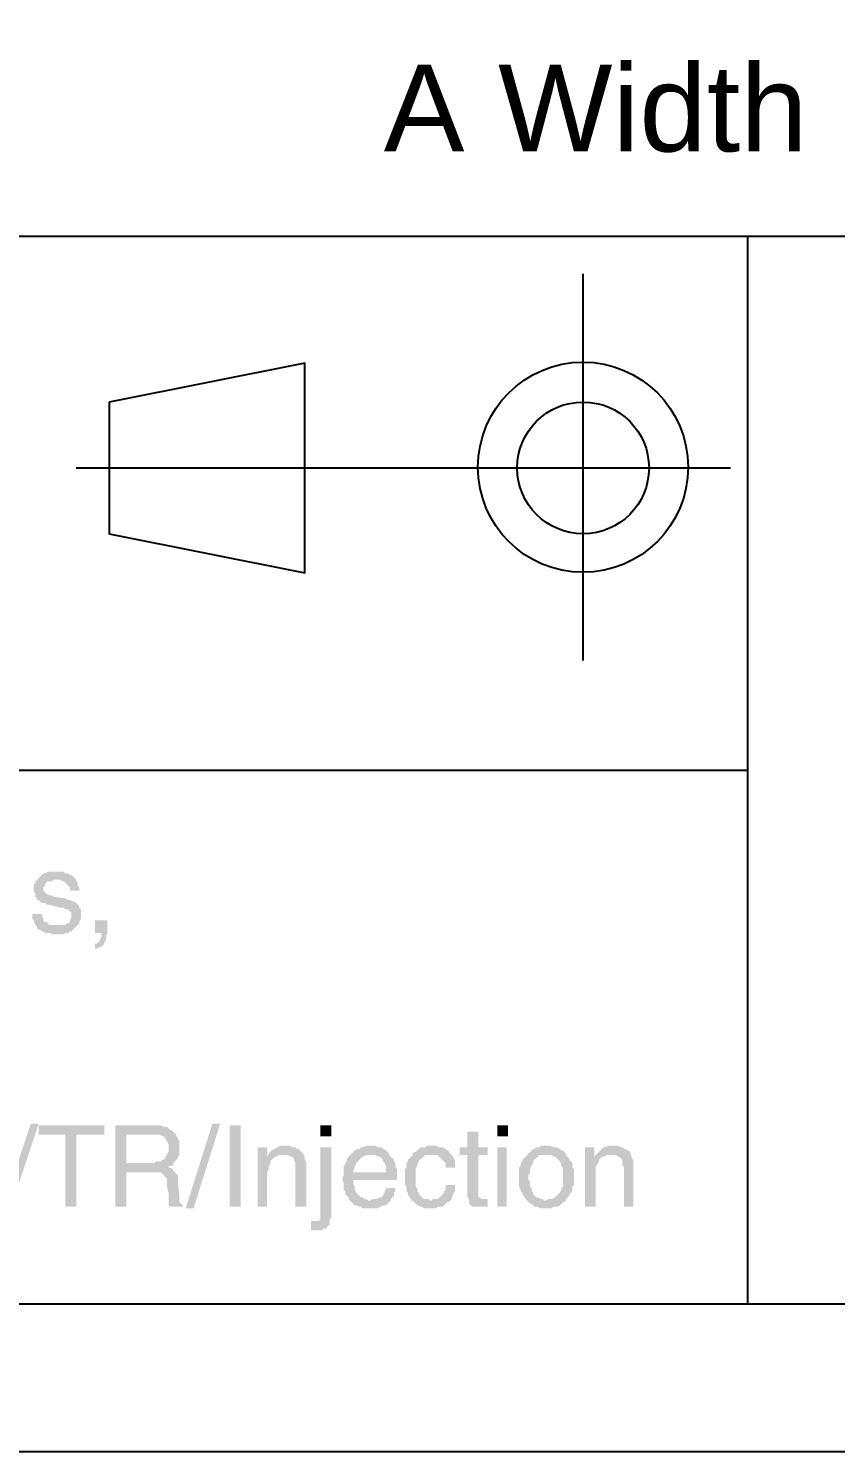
# Model space of a CAD drawing. Header units: millimetres. Extents: x 1448 to 2566, y 1057 to 1416.
# Drawn here: x 2040.55 to 2063.82, y 1118.56 to 1159.59 of the extents above; entities that cross this region are included whole.
import ezdxf

# ---------------------------------------------------------------- set-up
doc = ezdxf.new("R2010")
doc.units = ezdxf.units.MM
doc.layers.add('odj', color=4, linetype='Continuous', lineweight=35)
doc.styles.get("Standard").update_dxf_attribs({"font": 'arial.ttf'})

msp = doc.modelspace()

# ---------------------------------------------------------------- hatches: boundary and pattern name
at = {"transparency": 33554559}
for points in [[(2041.33772, 1135.27686), (2041.11206, 1135.27686), (2041.02179, 1135.23173), (2040.97666, 1135.23173), (2040.93153, 1135.1866), (2040.88639, 1135.14146), (2040.84126, 1135.09633), (2040.79613, 1135.0512), (2040.751, 1135.00607), (2040.751, 1134.96093), (2040.70587, 1134.9158), (2040.70587, 1134.69014), (2040.751, 1134.64501), (2040.751, 1134.55474), (2040.79613, 1134.50961), (2040.79613, 1134.46448), (2040.84126, 1134.46448), (2040.88639, 1134.41935), (2040.93153, 1134.37422), (2041.02179, 1134.37422), (2041.06692, 1134.32908), (2041.15719, 1134.32908), (2041.47311, 1134.23882), (2041.56338, 1134.23882), (2041.60851, 1134.19369), (2041.69877, 1134.19369), (2041.69877, 1134.14856), (2041.74391, 1134.14856), (2041.78904, 1134.10342), (2041.78904, 1133.96803), (2041.74391, 1133.87776), (2041.74391, 1133.83263), (2041.69877, 1133.7875), (2041.65364, 1133.7875), (2041.60851, 1133.74237), (2041.38285, 1133.74237), (2040.79613, 1133.69723), (2040.79613, 1133.6521), (2040.84126, 1133.60697), (2040.88639, 1133.60697), (2040.93153, 1133.56184), (2040.97666, 1133.56184), (2041.02179, 1133.5167), (2041.15719, 1133.5167), (2041.24745, 1133.47157), (2041.56338, 1133.47157), (2041.60851, 1133.5167), (2041.69877, 1133.5167), (2041.74391, 1133.56184), (2041.78904, 1133.56184), (2041.83417, 1133.60697), (2041.8793, 1133.6521), (2041.8793, 1133.6521), (2041.92443, 1133.69723), (2041.96957, 1133.74237), (2042.0147, 1133.7875), (2042.0147, 1133.83263), (2042.05983, 1133.92289), (2042.05983, 1134.19369), (2042.0147, 1134.23882), (2042.0147, 1134.28395), (2041.96957, 1134.32908), (2041.96957, 1134.32908), (2041.92443, 1134.37422), (2041.8793, 1134.41935), (2041.83417, 1134.41935), (2041.74391, 1134.46448), (2041.69877, 1134.46448), (2041.60851, 1134.50961), (2041.29258, 1134.55474), (2041.29258, 1134.55474), (2041.20232, 1134.59988), (2041.15719, 1134.59988), (2041.06692, 1134.64501), (2041.06692, 1134.64501), (2041.02179, 1134.69014), (2040.97666, 1134.73527), (2040.97666, 1134.82554), (2041.02179, 1134.87067), (2041.02179, 1134.9158), (2041.06692, 1134.96093), (2041.11206, 1135.00607), (2041.20232, 1135.00607), (2041.29258, 1135.0512), (2041.92443, 1135.0512), (2041.8793, 1135.09633), (2041.83417, 1135.14146), (2041.78904, 1135.1866), (2041.74391, 1135.1866), (2041.69877, 1135.23173), (2041.60851, 1135.23173), (2041.56338, 1135.27686), (2041.42798, 1135.27686)], [(2041.92443, 1135.0512), (2041.33772, 1135.0512), (2041.47311, 1135.0512), (2041.51824, 1135.00607), (2041.56338, 1135.00607), (2041.60851, 1134.96093), (2041.60851, 1134.96093), (2041.65364, 1134.9158), (2041.69877, 1134.87067), (2041.74391, 1134.82554), (2041.74391, 1134.73527), (2042.0147, 1134.73527), (2042.0147, 1134.82554), (2041.96957, 1134.87067), (2041.96957, 1134.96093), (2041.92443, 1135.00607)], [(2040.93153, 1134.05829), (2040.66073, 1134.05829), (2040.66073, 1133.92289), (2040.70587, 1133.87776), (2040.70587, 1133.83263), (2040.751, 1133.74237), (2040.79613, 1133.69723), (2041.38285, 1133.74237), (2041.15719, 1133.74237), (2041.11206, 1133.7875), (2041.06692, 1133.83263), (2041.02179, 1133.83263), (2040.97666, 1133.87776), (2040.97666, 1133.92289), (2040.93153, 1134.01316)], [(2042.82708, 1133.87776), (2042.46602, 1133.87776), (2042.46602, 1133.5167), (2042.64655, 1133.5167), (2042.64655, 1133.38131), (2042.60142, 1133.29104), (2042.55628, 1133.24591), (2042.51115, 1133.20078), (2042.46602, 1133.20078), (2042.46602, 1133.06538), (2042.55628, 1133.06538), (2042.60142, 1133.11052), (2042.64655, 1133.11052), (2042.69168, 1133.15565), (2042.73681, 1133.20078), (2042.73681, 1133.24591), (2042.78195, 1133.29104), (2042.78195, 1133.42644), (2042.82708, 1133.5167), (2042.82708, 1133.60697)], [(2040.84126, 1128.01058), (2040.02888, 1125.57344), (2039.80322, 1125.57344), (2040.6156, 1128.01058)], [(2042.73681, 1127.96545), (2040.84126, 1127.96545), (2040.84126, 1127.69465), (2041.60851, 1127.69465), (2041.60851, 1125.61857), (2041.92443, 1125.61857), (2041.92443, 1127.69465), (2042.73681, 1127.69465), (2042.73681, 1127.83005)], [(2044.13591, 1127.96545), (2043.05274, 1127.96545), (2043.05274, 1125.61857), (2043.36866, 1125.61857), (2043.36866, 1126.61148), (2044.13591, 1126.61148), (2044.72263, 1126.65661), (2044.72263, 1126.70175), (2044.63236, 1126.74688), (2044.58723, 1126.74688), (2044.58723, 1126.79201), (2044.6775, 1126.79201), (2044.72263, 1126.83714), (2044.72263, 1126.88228), (2043.36866, 1126.88228), (2043.36866, 1127.69465), (2044.81289, 1127.69465), (2044.76776, 1127.73979), (2044.72263, 1127.78492), (2044.6775, 1127.83005), (2044.63236, 1127.83005), (2044.58723, 1127.87518), (2044.5421, 1127.92032), (2044.45184, 1127.92032), (2044.36157, 1127.96545), (2044.22617, 1127.96545)], [(2046.07659, 1128.01058), (2045.30935, 1125.57344), (2045.08369, 1125.57344), (2045.85093, 1128.01058)], [(2046.34739, 1125.61857), (2046.34739, 1127.96545), (2046.66331, 1127.96545), (2046.66331, 1125.61857)], [(2049.28098, 1127.64952), (2049.28098, 1127.96545), (2048.96505, 1127.96545), (2048.96505, 1127.64952)], [(2054.38091, 1127.64952), (2054.38091, 1127.96545), (2054.06499, 1127.96545), (2054.06499, 1127.64952)], [(2044.81289, 1127.69465), (2044.13591, 1127.69465), (2044.31644, 1127.69465), (2044.4067, 1127.64952), (2044.45184, 1127.64952), (2044.49697, 1127.60439), (2044.49697, 1127.55926), (2044.5421, 1127.51413), (2044.58723, 1127.42386), (2044.58723, 1127.28847), (2044.58723, 1127.1982), (2044.5421, 1127.15307), (2044.5421, 1127.10794), (2044.49697, 1127.0628), (2044.49697, 1127.01767), (2044.45184, 1126.97254), (2044.4067, 1126.97254), (2044.36157, 1126.92741), (2044.22617, 1126.92741), (2044.18104, 1126.88228), (2043.36866, 1126.88228), (2044.72263, 1126.88228), (2044.76776, 1126.92741), (2044.81289, 1126.97254), (2044.85803, 1127.01767), (2044.85803, 1127.0628), (2044.90316, 1127.10794), (2044.90316, 1127.51413), (2044.85803, 1127.55926), (2044.85803, 1127.60439), (2044.81289, 1127.64952)], [(2053.5234, 1127.78492), (2053.20748, 1127.78492), (2053.20748, 1127.3336), (2052.98182, 1127.3336), (2052.98182, 1127.10794), (2053.20748, 1127.10794), (2053.20748, 1125.88937), (2053.25261, 1125.84424), (2053.25261, 1125.70884), (2053.29774, 1125.66371), (2053.29774, 1125.66371), (2053.34287, 1125.61857), (2053.7942, 1125.61857), (2053.7942, 1125.84424), (2053.61367, 1125.84424), (2053.56853, 1125.88937), (2053.5234, 1125.88937), (2053.5234, 1127.10794), (2053.7942, 1127.10794), (2053.7942, 1127.3336), (2053.5234, 1127.3336)], [(2047.43056, 1127.3336), (2047.15977, 1127.3336), (2047.15977, 1125.61857), (2047.43056, 1125.61857), (2047.43056, 1126.52122), (2047.43056, 1126.61148), (2047.47569, 1126.70175), (2047.47569, 1126.79201), (2047.52082, 1126.83714), (2047.52082, 1126.92741), (2047.56596, 1126.97254), (2047.56596, 1126.97254), (2047.61109, 1127.01767), (2047.65622, 1127.0628), (2047.43056, 1127.0628)], [(2047.97215, 1127.37873), (2047.79162, 1127.37873), (2047.74648, 1127.3336), (2047.70135, 1127.3336), (2047.65622, 1127.28847), (2047.56596, 1127.24333), (2047.52082, 1127.1982), (2047.47569, 1127.15307), (2047.43056, 1127.0628), (2047.70135, 1127.0628), (2047.74648, 1127.10794), (2047.88188, 1127.10794), (2048.4686, 1127.15307), (2048.42347, 1127.1982), (2048.37833, 1127.24333), (2048.37833, 1127.24333), (2048.3332, 1127.28847), (2048.28807, 1127.28847), (2048.24294, 1127.3336), (2048.15267, 1127.3336), (2048.10754, 1127.37873), (2048.01728, 1127.37873)], [(2048.4686, 1127.15307), (2047.88188, 1127.10794), (2048.01728, 1127.10794), (2048.10754, 1127.0628), (2048.15267, 1127.0628), (2048.19781, 1127.01767), (2048.19781, 1126.97254), (2048.24294, 1126.88228), (2048.24294, 1125.61857), (2048.55886, 1125.61857), (2048.55886, 1126.88228), (2048.51373, 1126.97254), (2048.51373, 1127.0628)], [(2049.28098, 1127.3336), (2048.96505, 1127.3336), (2048.96505, 1125.25752), (2048.91992, 1125.21239), (2048.69426, 1125.21239), (2048.69426, 1124.94159), (2049.01019, 1124.94159), (2049.05532, 1124.98672), (2049.14558, 1124.98672), (2049.14558, 1125.03186), (2049.19071, 1125.07699), (2049.23585, 1125.12212), (2049.23585, 1125.25752), (2049.28098, 1125.30265), (2049.28098, 1125.39291)], [(2050.40928, 1127.37873), (2050.27389, 1127.37873), (2050.18362, 1127.3336), (2050.13849, 1127.3336), (2050.09336, 1127.28847), (2050.04823, 1127.28847), (2049.95796, 1127.24333), (2049.91283, 1127.1982), (2049.8677, 1127.15307), (2049.82256, 1127.10794), (2050.54468, 1127.10794), (2050.63494, 1127.0628), (2050.68008, 1127.0628), (2050.72521, 1127.01767), (2050.77034, 1126.97254), (2050.77034, 1126.92741), (2050.81547, 1126.88228), (2050.8606, 1126.79201), (2050.8606, 1126.61148), (2049.91283, 1126.61148), (2049.64204, 1126.56635), (2049.64204, 1126.52122), (2049.5969, 1126.43095), (2049.5969, 1126.38582), (2049.64204, 1126.29556), (2049.64204, 1126.11503), (2049.68717, 1126.0699), (2049.68717, 1125.97963), (2049.7323, 1125.9345), (2049.77743, 1125.88937), (2049.77743, 1125.84424), (2049.82256, 1125.7991), (2049.82256, 1125.7991), (2049.8677, 1125.75397), (2049.91283, 1125.70884), (2049.95796, 1125.66371), (2050.00309, 1125.66371), (2050.09336, 1125.61857), (2050.13849, 1125.61857), (2050.18362, 1125.57344), (2050.63494, 1125.57344), (2050.68008, 1125.61857), (2050.72521, 1125.61857), (2050.77034, 1125.66371), (2050.8606, 1125.66371), (2050.90574, 1125.70884), (2050.95087, 1125.75397), (2050.996, 1125.7991), (2050.36415, 1125.7991), (2050.27389, 1125.84424), (2050.22875, 1125.84424), (2050.18362, 1125.88937), (2050.13849, 1125.88937), (2050.09336, 1125.9345), (2050.04823, 1125.97963), (2050.04823, 1125.97963), (2050.00309, 1126.02476), (2049.95796, 1126.11503), (2049.95796, 1126.20529), (2049.91283, 1126.29556), (2049.91283, 1126.38582), (2051.17653, 1126.38582), (2051.17653, 1126.70175), (2051.1314, 1126.74688), (2051.1314, 1126.88228), (2051.08627, 1126.92741), (2051.08627, 1126.97254), (2051.04113, 1127.01767), (2050.996, 1127.0628), (2050.95087, 1127.10794), (2050.95087, 1127.15307), (2050.90574, 1127.1982), (2050.8606, 1127.24333), (2050.77034, 1127.28847), (2050.72521, 1127.3336), (2050.63494, 1127.3336), (2050.54468, 1127.37873), (2050.49955, 1127.37873)], [(2052.16944, 1127.37873), (2052.03404, 1127.37873), (2051.98891, 1127.3336), (2051.85351, 1127.3336), (2051.80838, 1127.28847), (2051.76325, 1127.24333), (2051.71812, 1127.1982), (2051.67298, 1127.1982), (2051.62785, 1127.15307), (2051.62785, 1127.10794), (2052.34997, 1127.10794), (2052.3951, 1127.0628), (2052.44023, 1127.01767), (2052.48536, 1126.97254), (2052.53049, 1126.92741), (2052.57563, 1126.88228), (2052.57563, 1126.74688), (2052.84642, 1126.74688), (2052.84642, 1126.97254), (2052.80129, 1127.01767), (2052.80129, 1127.0628), (2052.75616, 1127.10794), (2052.71102, 1127.15307), (2052.66589, 1127.1982), (2052.66589, 1127.24333), (2052.62076, 1127.24333), (2052.57563, 1127.28847), (2052.48536, 1127.3336), (2052.3951, 1127.3336), (2052.30483, 1127.37873), (2052.2597, 1127.37873)], [(2054.33578, 1125.61857), (2054.33578, 1127.3336), (2054.06499, 1127.3336), (2054.06499, 1125.61857)], [(2055.46409, 1127.37873), (2055.32869, 1127.37873), (2055.28356, 1127.3336), (2055.19329, 1127.3336), (2055.14816, 1127.28847), (2055.10303, 1127.28847), (2055.0579, 1127.24333), (2055.01276, 1127.1982), (2054.96763, 1127.15307), (2054.9225, 1127.10794), (2054.9225, 1127.10794), (2054.87737, 1127.0628), (2054.83224, 1127.01767), (2054.7871, 1126.97254), (2054.7871, 1126.92741), (2054.74197, 1126.88228), (2054.74197, 1126.79201), (2054.69684, 1126.74688), (2054.69684, 1126.47609), (2054.69684, 1126.20529), (2054.74197, 1126.11503), (2054.74197, 1126.0699), (2054.7871, 1126.02476), (2054.7871, 1125.97963), (2054.83224, 1125.9345), (2054.87737, 1125.84424), (2054.9225, 1125.7991), (2055.46409, 1125.7991), (2055.41895, 1125.7991), (2055.37382, 1125.84424), (2055.32869, 1125.84424), (2055.23843, 1125.88937), (2055.19329, 1125.88937), (2055.14816, 1125.9345), (2055.10303, 1125.97963), (2055.10303, 1126.02476), (2055.0579, 1126.0699), (2055.0579, 1126.16016), (2055.01276, 1126.20529), (2055.01276, 1126.34069), (2054.96763, 1126.38582), (2054.96763, 1126.52122), (2055.01276, 1126.61148), (2055.01276, 1126.74688), (2055.0579, 1126.79201), (2055.0579, 1126.83714), (2055.10303, 1126.88228), (2055.10303, 1126.97254), (2055.14816, 1126.97254), (2055.19329, 1127.01767), (2055.23843, 1127.0628), (2055.28356, 1127.10794), (2055.46409, 1127.10794), (2056.0508, 1127.15307), (2056.00567, 1127.1982), (2055.96054, 1127.24333), (2055.91541, 1127.24333), (2055.87028, 1127.28847), (2055.78001, 1127.3336), (2055.68975, 1127.3336), (2055.59948, 1127.37873), (2055.55435, 1127.37873)], [(2056.0508, 1127.15307), (2055.46409, 1127.10794), (2055.64461, 1127.10794), (2055.68975, 1127.0628), (2055.73488, 1127.0628), (2055.78001, 1127.01767), (2055.82514, 1126.97254), (2055.87028, 1126.92741), (2055.91541, 1126.83714), (2055.91541, 1126.79201), (2055.96054, 1126.74688), (2055.96054, 1126.20529), (2055.91541, 1126.16016), (2055.91541, 1126.11503), (2055.87028, 1126.02476), (2055.82514, 1125.97963), (2055.82514, 1125.97963), (2055.78001, 1125.9345), (2055.73488, 1125.88937), (2055.64461, 1125.84424), (2055.55435, 1125.84424), (2055.46409, 1125.7991), (2054.9225, 1125.7991), (2054.96763, 1125.75397), (2055.01276, 1125.70884), (2055.0579, 1125.70884), (2055.10303, 1125.66371), (2055.14816, 1125.61857), (2055.23843, 1125.61857), (2055.28356, 1125.57344), (2055.64461, 1125.57344), (2055.68975, 1125.61857), (2055.82514, 1125.61857), (2055.87028, 1125.66371), (2055.91541, 1125.70884), (2055.96054, 1125.75397), (2056.00567, 1125.75397), (2056.0508, 1125.7991), (2056.0508, 1125.84424), (2056.09594, 1125.88937), (2056.14107, 1125.9345), (2056.14107, 1125.97963), (2056.1862, 1126.02476), (2056.23133, 1126.0699), (2056.23133, 1126.20529), (2056.27646, 1126.25043), (2056.27646, 1126.47609), (2056.27646, 1126.70175), (2056.23133, 1126.74688), (2056.23133, 1126.88228), (2056.1862, 1126.92741), (2056.14107, 1126.97254), (2056.14107, 1127.01767), (2056.09594, 1127.0628), (2056.0508, 1127.10794)], [(2056.86318, 1127.3336), (2056.59239, 1127.3336), (2056.59239, 1125.61857), (2056.90832, 1125.61857), (2056.90832, 1126.52122), (2056.90832, 1126.79201), (2056.95345, 1126.83714), (2056.99858, 1126.92741), (2056.99858, 1126.97254), (2056.99858, 1126.97254), (2057.04371, 1127.01767), (2057.08884, 1127.0628), (2056.86318, 1127.0628)], [(2057.40477, 1127.37873), (2057.26937, 1127.37873), (2057.17911, 1127.3336), (2057.13398, 1127.3336), (2057.08884, 1127.28847), (2057.04371, 1127.24333), (2056.99858, 1127.1982), (2056.95345, 1127.15307), (2056.86318, 1127.0628), (2057.13398, 1127.0628), (2057.22424, 1127.10794), (2057.35964, 1127.10794), (2057.90122, 1127.15307), (2057.90122, 1127.1982), (2057.85609, 1127.24333), (2057.81096, 1127.24333), (2057.76583, 1127.28847), (2057.72069, 1127.28847), (2057.67556, 1127.3336), (2057.63043, 1127.3336), (2057.54017, 1127.37873), (2057.49503, 1127.37873)], [(2057.90122, 1127.15307), (2057.35964, 1127.10794), (2057.49503, 1127.10794), (2057.54017, 1127.0628), (2057.5853, 1127.0628), (2057.63043, 1127.01767), (2057.63043, 1127.01767), (2057.67556, 1126.97254), (2057.67556, 1126.83714), (2057.72069, 1126.74688), (2057.72069, 1125.61857), (2057.99149, 1125.61857), (2057.99149, 1126.97254), (2057.94636, 1127.01767), (2057.94636, 1127.0628)], [(2049.82256, 1127.10794), (2049.82256, 1127.10794), (2049.77743, 1127.0628), (2049.7323, 1127.01767), (2049.7323, 1126.92741), (2049.68717, 1126.88228), (2049.68717, 1126.83714), (2049.64204, 1126.79201), (2049.64204, 1126.56635), (2049.91283, 1126.61148), (2049.91283, 1126.65661), (2049.95796, 1126.74688), (2049.95796, 1126.79201), (2050.00309, 1126.83714), (2050.00309, 1126.88228), (2050.04823, 1126.92741), (2050.09336, 1126.97254), (2050.13849, 1127.01767), (2050.18362, 1127.0628), (2050.22875, 1127.0628), (2050.27389, 1127.10794), (2050.40928, 1127.10794)], [(2051.62785, 1127.10794), (2051.58272, 1127.0628), (2051.53759, 1127.01767), (2051.49245, 1126.97254), (2051.49245, 1126.92741), (2051.44732, 1126.88228), (2051.44732, 1126.74688), (2051.40219, 1126.70175), (2051.40219, 1126.25043), (2051.44732, 1126.20529), (2051.44732, 1126.0699), (2051.49245, 1126.02476), (2051.49245, 1125.97963), (2051.53759, 1125.88937), (2051.58272, 1125.84424), (2051.58272, 1125.7991), (2052.16944, 1125.7991), (2052.12431, 1125.7991), (2052.07917, 1125.84424), (2051.94378, 1125.84424), (2051.89864, 1125.88937), (2051.85351, 1125.9345), (2051.80838, 1125.97963), (2051.80838, 1126.02476), (2051.76325, 1126.0699), (2051.76325, 1126.11503), (2051.71812, 1126.20529), (2051.71812, 1126.74688), (2051.76325, 1126.79201), (2051.76325, 1126.83714), (2051.80838, 1126.92741), (2051.80838, 1126.97254), (2051.85351, 1126.97254), (2051.89864, 1127.01767), (2051.94378, 1127.0628), (2051.98891, 1127.10794), (2052.16944, 1127.10794)], [(2044.72263, 1126.65661), (2044.13591, 1126.61148), (2044.36157, 1126.61148), (2044.4067, 1126.56635), (2044.45184, 1126.52122), (2044.45184, 1126.52122), (2044.49697, 1126.47609), (2044.5421, 1126.43095), (2044.5421, 1126.20529), (2044.58723, 1126.02476), (2044.58723, 1125.75397), (2044.58723, 1125.66371), (2044.63236, 1125.61857), (2044.99342, 1125.61857), (2044.99342, 1125.66371), (2044.94829, 1125.70884), (2044.90316, 1125.75397), (2044.90316, 1125.88937), (2044.85803, 1126.34069), (2044.85803, 1126.52122), (2044.81289, 1126.56635), (2044.76776, 1126.61148)], [(2051.1314, 1126.16016), (2050.8606, 1126.16016), (2050.8606, 1126.11503), (2050.81547, 1126.0699), (2050.81547, 1126.02476), (2050.77034, 1125.9345), (2050.72521, 1125.88937), (2050.68008, 1125.88937), (2050.58981, 1125.84424), (2050.49955, 1125.84424), (2050.40928, 1125.7991), (2050.996, 1125.7991), (2050.996, 1125.84424), (2051.04113, 1125.88937), (2051.08627, 1125.9345), (2051.08627, 1126.02476), (2051.1314, 1126.0699)], [(2052.84642, 1126.25043), (2052.57563, 1126.25043), (2052.57563, 1126.11503), (2052.53049, 1126.0699), (2052.53049, 1126.02476), (2052.48536, 1125.97963), (2052.44023, 1125.9345), (2052.3951, 1125.88937), (2052.34997, 1125.84424), (2052.21457, 1125.84424), (2052.16944, 1125.7991), (2051.58272, 1125.7991), (2051.62785, 1125.7991), (2051.67298, 1125.75397), (2051.71812, 1125.70884), (2051.76325, 1125.66371), (2051.85351, 1125.61857), (2051.89864, 1125.61857), (2051.94378, 1125.57344), (2052.30483, 1125.57344), (2052.34997, 1125.61857), (2052.48536, 1125.61857), (2052.53049, 1125.66371), (2052.57563, 1125.70884), (2052.62076, 1125.75397), (2052.66589, 1125.75397), (2052.71102, 1125.7991), (2052.75616, 1125.84424), (2052.75616, 1125.88937), (2052.80129, 1125.97963), (2052.80129, 1126.02476), (2052.84642, 1126.0699), (2052.84642, 1126.16016)]]:
    msp.add_hatch(color=256, dxfattribs=at).paths.add_polyline_path(points)

# ---------------------------------------------------------------- linework, layer by layer
msp.add_line((1699.39805, 1122.82038), (2108.65355, 1122.82038))
for points in [[(2112.69159, 1118.56132), (2112.69159, 1415.56132), (1692.69159, 1415.56132), (1692.69159, 1118.56132)], [(2042.87221, 1148.81651), (2042.87221, 1145.02541), (2048.51373, 1143.8971), (2048.51373, 1149.94482)]]:
    msp.add_lwpolyline(points, close=True)
for points in [[(1712.21567, 1153.60052), (2108.65355, 1153.60052)], [(2061.28614, 1153.60052), (2061.28614, 1122.82038)], [(2056.54726, 1141.3697), (2056.54726, 1152.51735)], [(2041.92443, 1146.92096), (2060.78968, 1146.92096)], [(1712.21567, 1138.21045), (2061.28614, 1138.21045)]]:
    msp.add_lwpolyline(points)
for centre, radius in [((2056.54056, 1146.94295), 3.03063), ((2056.54243, 1146.92164), 1.90038)]:
    msp.add_circle(centre, radius)

# ---------------------------------------------------------------- texts
at = {"layer": 'odj', "insert": (2056.95889, 1157.27818), "char_height": 2.5, "width": 12.3324759, "attachment_point": 5}
msp.add_mtext('\\pxql;A Width', dxfattribs=at)

doc.saveas('drawing.dxf')
